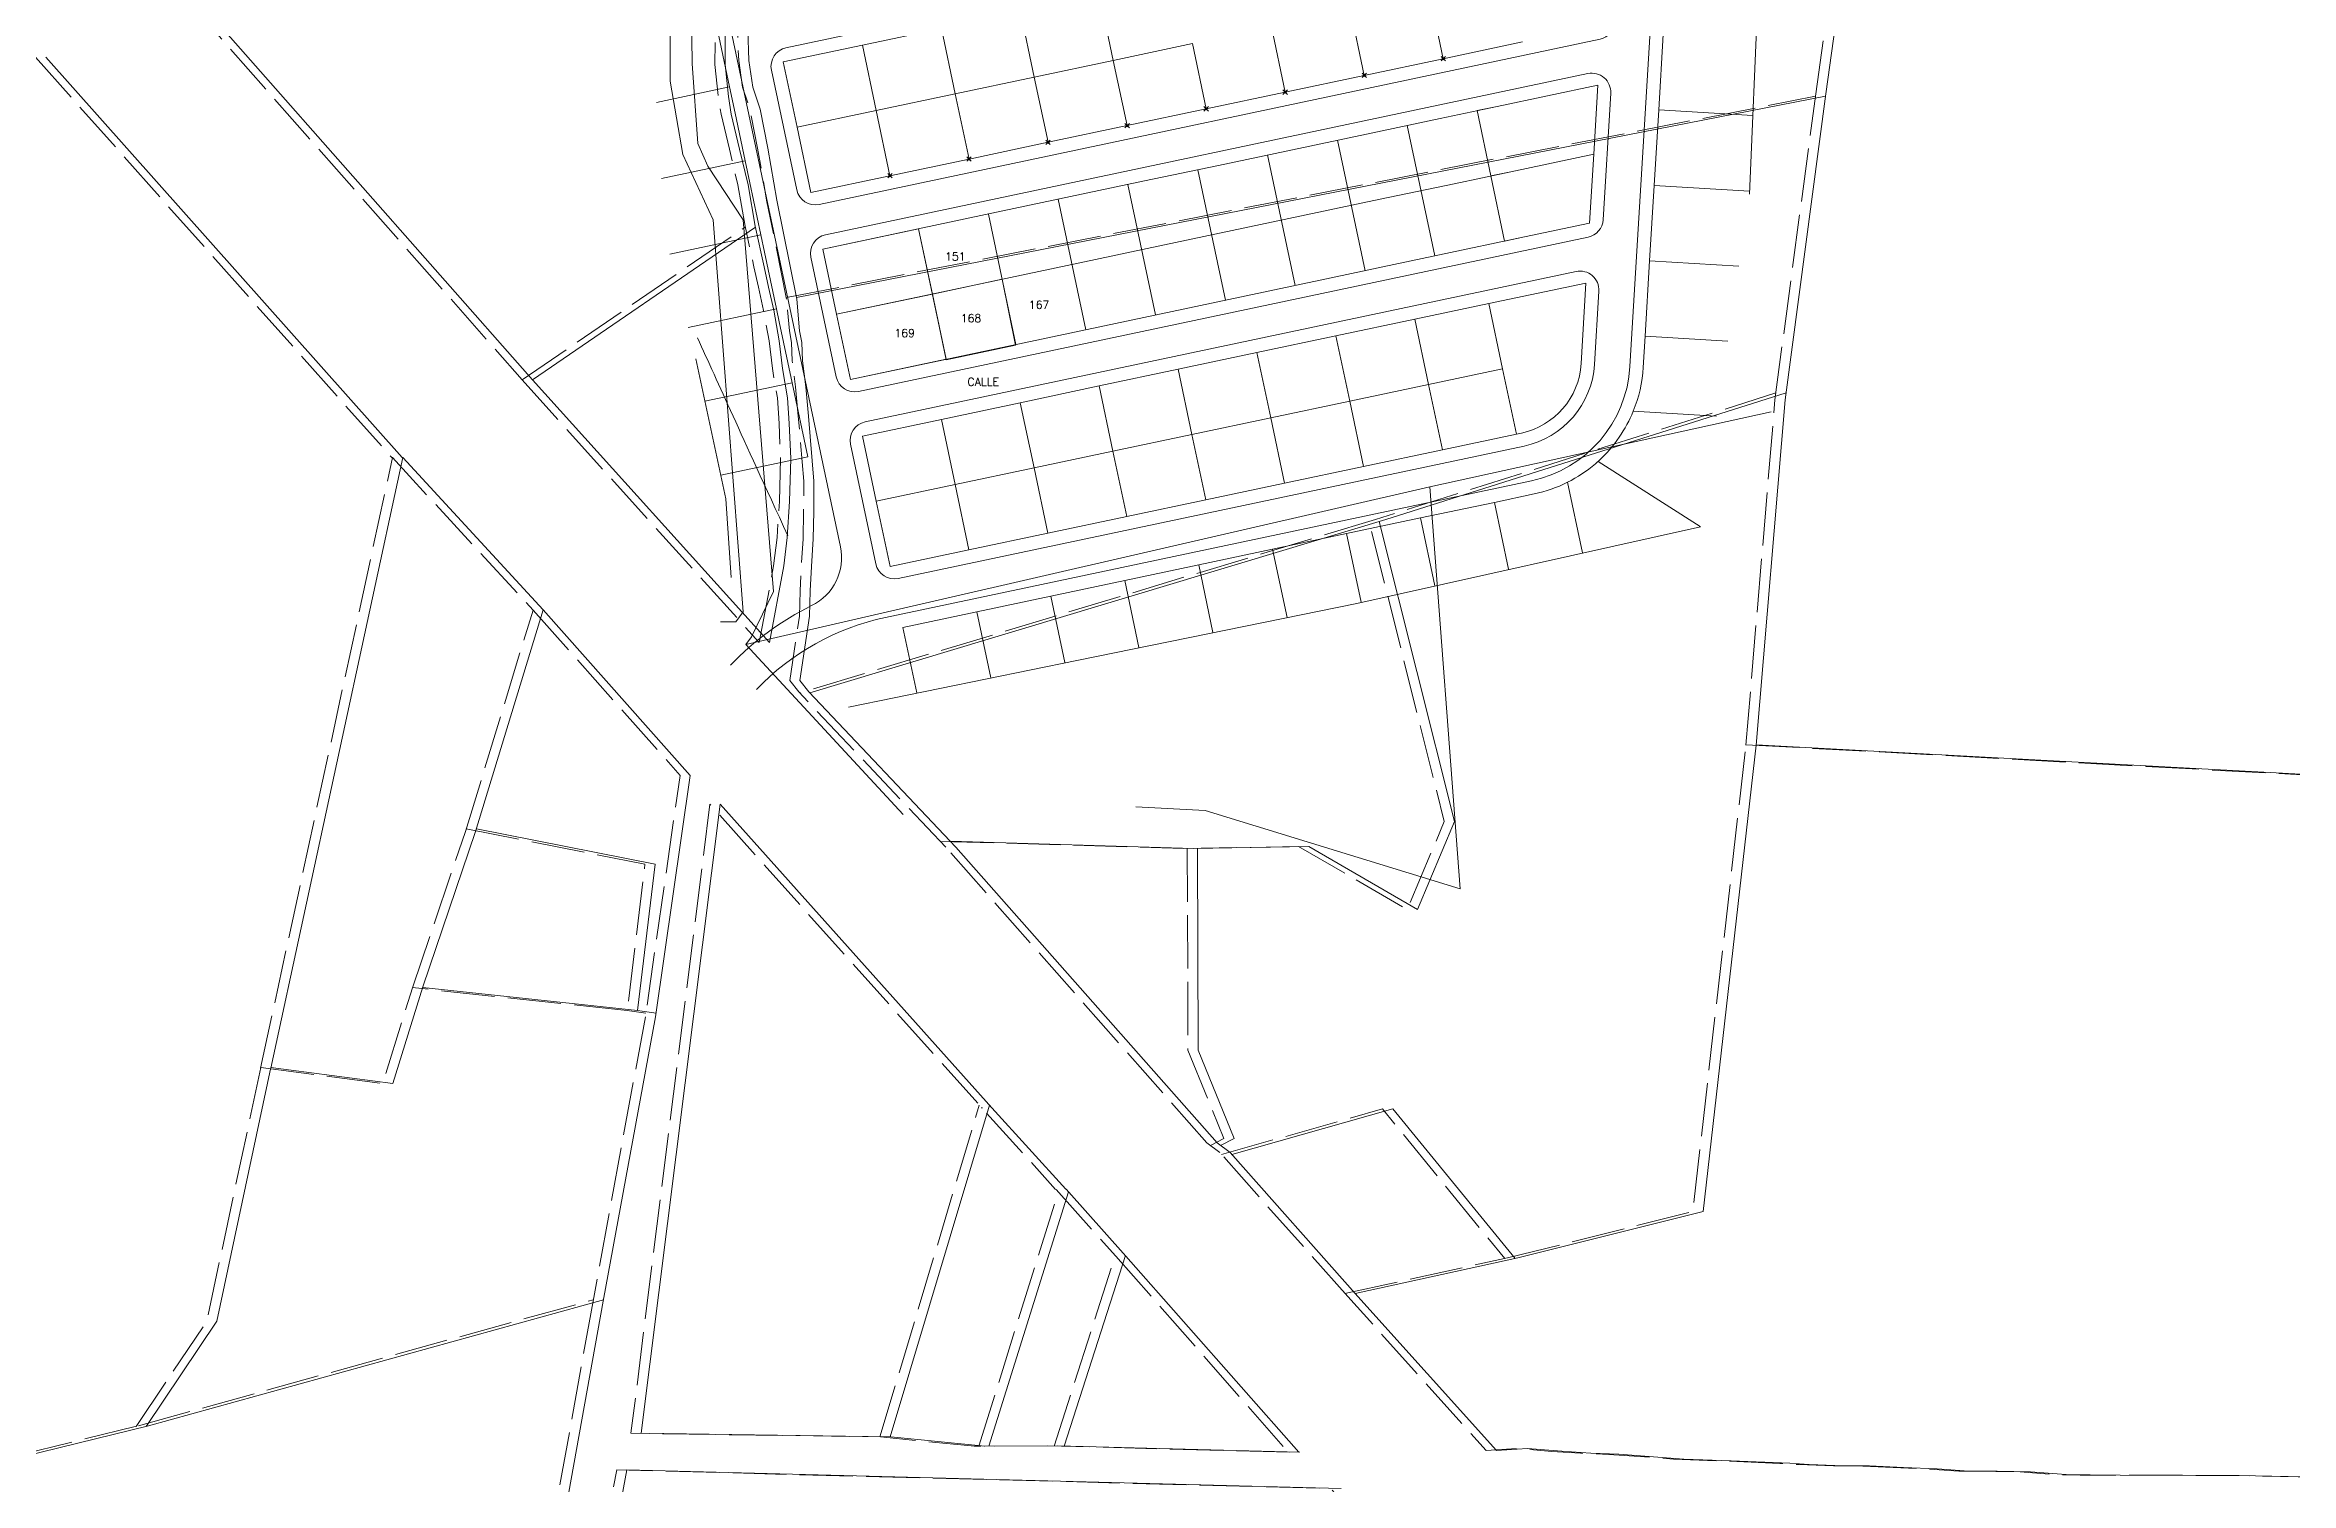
# Model space of a CAD drawing. Header units: millimetres. Extents: x 611548 to 616630, y 1316670 to 1320037.
# Drawn here: x 613822 to 614327, y 1317878 to 1318202 of the extents above; entities that cross this region are included whole.
import ezdxf
from ezdxf.enums import TextEntityAlignment as Align

# ---------------------------------------------------------------- set-up
doc = ezdxf.new("R2010")
doc.units = ezdxf.units.MM
doc.header["$PDMODE"] = 35
doc.header["$PDSIZE"] = 0.5
doc.linetypes.add('ACAD_ISO02W100', pattern=[15, 12, -3])
for name, color, linetype in [('2', 7, 'Continuous'), ('FONDO_MANAGUA', 8, 'ACAD_ISO02W100'), ('Level 22', 7, 'Continuous'), ('POLIGONALES', 2, 'Continuous')]:
    doc.layers.add(name, color=color, linetype=linetype)
doc.layers.add('Level 20', color=7, linetype='Continuous', lineweight=0)
doc.styles.add('ROMANT', font='ROMANT', dxfattribs={"height": 0.2})

msp = doc.modelspace()

# ---------------------------------------------------------------- linework, layer by layer
at = {"color": 1, "lineweight": 0}
msp.add_open_spline([(613968.64965, 1318136.02477), (613973.4803, 1318125.3176), (613978.31096, 1318114.61043), (613988.98765, 1318091.45504)], degree=3, dxfattribs=at)
at = {"layer": '2', "color": 1, "lineweight": 0}
for p, q in [((614222.43013, 1318190.90176), (614227.46713, 1318227.23076)), ((613990.91513, 1318145.05776), (614222.35313, 1318190.32676)), ((614213.25213, 1318122.05476), (614222.43013, 1318190.90176)), ((613931.49513, 1318126.53376), (613981.67813, 1318160.90976)), ((613931.49513, 1318126.53376), (613984.83413, 1318067.47376)), ((614213.46113, 1318123.62376), (614123.42213, 1318095.13476)), ((614206.71913, 1318044.43176), (614213.25213, 1318122.05476)), ((613872.68313, 1317971.78676), (613902.34113, 1318109.06276)), ((614123.42213, 1318095.13476), (613993.93613, 1318056.13676)), ((613918.74613, 1318024.97976), (613933.95013, 1318074.79876)), ((614026.75113, 1318021.47176), (613993.69513, 1318056.39176)), ((614206.72413, 1318044.49276), (614402.68413, 1318033.88776)), ((613906.89313, 1317990.03176), (613918.74613, 1318024.97976)), ((614025.51613, 1318022.77576), (614080.20413, 1318021.18176)), ((614085.50713, 1317954.95876), (614026.75113, 1318021.47176)), ((614080.20413, 1318021.18176), (614106.10713, 1318021.61076)), ((613955.14413, 1317984.73176), (613906.84613, 1317989.87976)), ((613959.20613, 1317983.32576), (613947.44313, 1317919.38476)), ((613955.14413, 1317984.73176), (613959.32213, 1317984.13076)), ((614011.95813, 1317888.85176), (614034.31713, 1317963.47676)), ((614088.42213, 1317952.78976), (614085.50713, 1317954.95876)), ((614117.16713, 1317920.42476), (614088.42213, 1317952.78976)), ((614034.19513, 1317886.75676), (614052.08013, 1317943.95876)), ((614051.58213, 1317944.51576), (614065.00513, 1317929.47976)), ((614051.13213, 1317886.78976), (614064.87213, 1317929.62776)), ((614065.00513, 1317929.47976), (614103.84313, 1317885.39976)), ((614116.54913, 1317921.12076), (614153.11913, 1317929.08376)), ((613845.17913, 1317891.33676), (613947.49913, 1317919.68676)), ((614104.13313, 1317885.39176), (614049.66713, 1317886.82876))]:
    msp.add_line(p, q, dxfattribs=at)
for points in [[(613981.63413, 1318161.11176), (613979.99913, 1318170.41976), (613978.11413, 1318178.43176), (613976.22813, 1318186.31576), (613975.60213, 1318190.25676), (613974.85813, 1318197.50276), (613974.87413, 1318204.49176), (613974.39113, 1318215.04076), (613973.52613, 1318224.82776), (613972.15213, 1318234.36276), (613970.52613, 1318244.91476), (613969.02313, 1318253.56076), (613966.76113, 1318263.35276), (613964.49113, 1318269.96776), (613961.08113, 1318277.60176), (613958.93613, 1318283.19976), (613956.28213, 1318288.29076), (613954.51413, 1318292.36276), (613953.37713, 1318294.78076), (613950.47113, 1318300.88976)], [(613785.64113, 1318290.08276), (613848.32613, 1318220.76176), (613848.45313, 1318220.76176), (613931.49513, 1318126.53376)], [(613990.98413, 1318144.71676), (613986.46613, 1318166.96876), (613984.46313, 1318178.66576), (613982.70613, 1318187.43976), (613981.06713, 1318192.40076), (613980.19213, 1318198.37576), (613979.95513, 1318205.23876), (613979.84613, 1318213.11776), (613979.35613, 1318220.36276), (613978.35913, 1318228.37176), (613977.99813, 1318236.63276), (613977.51613, 1318247.68976), (613977.02013, 1318252.51976), (613975.89113, 1318258.62276), (613975.01313, 1318263.19976), (613973.12513, 1318269.94076), (613971.10713, 1318275.53876), (613969.46713, 1318280.37276), (613966.81713, 1318286.98876)], [(613822.06513, 1318199.10976), (613902.21413, 1318109.06376), (613902.34113, 1318109.06276), (613933.95013, 1318074.79876)], [(613984.83413, 1318067.47376), (613988.04913, 1318084.74676), (613988.82613, 1318091.09776), (613989.35313, 1318099.22876), (613989.63013, 1318108.88576), (613989.26813, 1318116.76576), (613988.90013, 1318122.48476), (613987.77313, 1318129.09676), (613987.02613, 1318135.32576), (613985.77313, 1318142.19176), (613984.64213, 1318147.40476), (613983.63813, 1318151.98276), (613981.62813, 1318161.13876)], [(613993.69513, 1318056.39176), (613991.67013, 1318058.93876), (613993.86313, 1318073.41876), (613994.00313, 1318079.13676), (613994.27013, 1318084.60076), (613994.66613, 1318090.82576), (613994.80713, 1318096.92476), (613994.82313, 1318103.78676), (613993.58813, 1318118.40476), (613992.96913, 1318125.01476), (613992.22113, 1318130.86176), (613992.10413, 1318134.92876), (613991.60213, 1318137.59876), (613990.98413, 1318144.71676)], [(614106.10713, 1318021.61076), (614130.57813, 1318007.43076), (614138.87813, 1318027.22976), (614121.96513, 1318094.69576)], [(613933.95013, 1318074.79876), (613967.01913, 1318037.61076), (613959.20613, 1317983.32576)], [(614153.11913, 1317929.08376), (614194.79013, 1317939.50376), (614206.71913, 1318044.43176)], [(614049.66713, 1317886.82876), (614033.16113, 1317886.75176), (614033.28913, 1317886.75276), (614012.09013, 1317888.84976), (614012.09013, 1317888.84976), (613955.97213, 1317889.65576), (613973.70213, 1318031.16376), (614034.86513, 1317962.86476), (614034.86513, 1317962.86476), (614051.45513, 1317944.51576)], [(613918.92713, 1318025.57276), (613959.12113, 1318017.65976), (613955.14413, 1317984.73176)], [(614081.09313, 1318021.19676), (614081.23913, 1317975.81276), (614089.31813, 1317955.96376), (614086.28313, 1317954.38076)], [(613872.71613, 1317971.93476), (613900.13513, 1317968.29876), (613906.89313, 1317990.03176)], [(613844.66913, 1317891.21176), (613860.57413, 1317914.83476), (613872.70913, 1317971.90876)], [(614088.81513, 1317952.34676), (614125.01213, 1317962.58976), (614152.49913, 1317928.94876)], [(614337.48713, 1317879.72476), (614315.39613, 1317880.17276), (614288.60513, 1317880.25476), (614281.87613, 1317880.27476), (614277.43213, 1317880.28876), (614268.41913, 1317880.95176), (614260.92813, 1317881.10176), (614254.58013, 1317881.12076), (614247.47113, 1317881.65076), (614239.85413, 1317881.92776), (614232.23713, 1317882.33276), (614226.39613, 1317882.35076), (614218.65213, 1317882.62876), (614214.33513, 1317882.89576), (614201.13213, 1317883.44376), (614190.46813, 1317883.85776), (614175.86913, 1317884.91876), (614169.52113, 1317885.19276), (614163.04713, 1317885.59376), (614155.30313, 1317886.25276), (614148.31913, 1317885.76576), (614117.16713, 1317920.42476)], [(613947.44313, 1317919.38476), (613916.88213, 1317749.67776), (613885.52413, 1317757.10976), (613878.79513, 1317758.39276), (613870.66913, 1317760.06076), (613858.60813, 1317763.00676), (613848.07113, 1317765.31476), (613828.90113, 1317770.43476), (613811.76213, 1317774.40776), (613789.41413, 1317777.11776), (613777.60513, 1317778.53776), (613761.35313, 1317780.72776), (613749.79913, 1317782.40176), (613743.70413, 1317782.92176), (613735.70413, 1317784.07976), (613724.15013, 1317785.88076), (613712.72313, 1317787.93576), (613700.15413, 1317790.62876), (613692.79013, 1317792.04076), (613685.29913, 1317793.19876), (613670.31713, 1317795.76776)], [(613778.27813, 1317911.67476), (613780.90013, 1317875.55576), (613845.17913, 1317891.33676)], [(613949.43513, 1317863.62576), (613952.77813, 1317881.40576), (614113.38213, 1317877.23076)]]:
    msp.add_lwpolyline(points, dxfattribs=at)
at = {"layer": 'FONDO_MANAGUA', "color": 1, "lineweight": 0}
for p, q in [((614220.13625, 1318190.89471), (614225.17325, 1318227.22371)), ((613988.62125, 1318145.05071), (614220.05925, 1318190.31971)), ((614210.95825, 1318122.04771), (614220.13625, 1318190.89471)), ((613929.20125, 1318126.52671), (613979.38425, 1318160.90271)), ((613929.20125, 1318126.52671), (613982.54025, 1318067.46671)), ((614211.16725, 1318123.61671), (614121.12825, 1318095.12771)), ((614204.42525, 1318044.42471), (614210.95825, 1318122.04771)), ((613870.38925, 1317971.77971), (613900.04725, 1318109.05571)), ((614121.12825, 1318095.12771), (613991.64225, 1318056.12971)), ((613916.45225, 1318024.97271), (613931.65625, 1318074.79171)), ((614024.45725, 1318021.46471), (613991.40125, 1318056.38471)), ((614204.43025, 1318044.48571), (614400.39025, 1318033.88071)), ((613904.59925, 1317990.02471), (613916.45225, 1318024.97271)), ((614023.22225, 1318022.76871), (614077.91025, 1318021.17471)), ((614083.21325, 1317954.95171), (614024.45725, 1318021.46471)), ((614077.91025, 1318021.17471), (614103.81325, 1318021.60371)), ((613952.85025, 1317984.72471), (613904.55225, 1317989.87271)), ((613956.91225, 1317983.31871), (613945.14925, 1317919.37771)), ((613952.85025, 1317984.72471), (613957.02825, 1317984.12371)), ((614009.66425, 1317888.84471), (614032.02325, 1317963.46971)), ((614086.12825, 1317952.78271), (614083.21325, 1317954.95171)), ((614114.87325, 1317920.41771), (614086.12825, 1317952.78271)), ((614031.90125, 1317886.74971), (614049.78625, 1317943.95171)), ((614049.28825, 1317944.50871), (614062.71125, 1317929.47271)), ((614048.83825, 1317886.78271), (614062.57825, 1317929.62071)), ((614062.71125, 1317929.47271), (614101.54925, 1317885.39271)), ((614114.25525, 1317921.11371), (614150.82525, 1317929.07671)), ((613842.88525, 1317891.32971), (613945.20525, 1317919.67971)), ((614101.83925, 1317885.38471), (614047.37325, 1317886.82171))]:
    msp.add_line(p, q, dxfattribs=at)
at = {"layer": 'FONDO_MANAGUA', "color": 1, "lineweight": 0, "flags": 128}
for points in [[(613979.34025, 1318161.10471), (613977.70525, 1318170.41271), (613975.82025, 1318178.42471), (613973.93425, 1318186.30871), (613973.30825, 1318190.24971), (613972.56425, 1318197.49571), (613972.58025, 1318204.48471), (613972.09725, 1318215.03371), (613971.23225, 1318224.82071), (613969.85825, 1318234.35571), (613968.23225, 1318244.90771), (613966.72925, 1318253.55371), (613964.46725, 1318263.34571), (613962.19725, 1318269.96071), (613958.78725, 1318277.59471), (613956.64225, 1318283.19271), (613953.98825, 1318288.28371), (613952.22025, 1318292.35571), (613951.08325, 1318294.77371), (613948.17725, 1318300.88271)], [(613783.34725, 1318290.07571), (613846.03225, 1318220.75471), (613846.15925, 1318220.75471), (613929.20125, 1318126.52671)], [(613988.69025, 1318144.70971), (613984.17225, 1318166.96171), (613982.16925, 1318178.65871), (613980.41225, 1318187.43271), (613978.77325, 1318192.39371), (613977.89825, 1318198.36871), (613977.66125, 1318205.23171), (613977.55225, 1318213.11071), (613977.06225, 1318220.35571), (613976.06525, 1318228.36471), (613975.70425, 1318236.62571), (613975.22225, 1318247.68271), (613974.72625, 1318252.51271), (613973.59725, 1318258.61571), (613972.71925, 1318263.19271), (613970.83125, 1318269.93371), (613968.81325, 1318275.53171), (613967.17325, 1318280.36571), (613964.52325, 1318286.98171)], [(613819.77125, 1318199.10271), (613899.92025, 1318109.05671), (613900.04725, 1318109.05571), (613931.65625, 1318074.79171)], [(613982.54025, 1318067.46671), (613985.75525, 1318084.73971), (613986.53225, 1318091.09071), (613987.05925, 1318099.22171), (613987.33625, 1318108.87871), (613986.97425, 1318116.75871), (613986.60625, 1318122.47771), (613985.47925, 1318129.08971), (613984.73225, 1318135.31871), (613983.47925, 1318142.18471), (613982.34825, 1318147.39771), (613981.34425, 1318151.97571), (613979.33425, 1318161.13171)], [(613991.40125, 1318056.38471), (613989.37625, 1318058.93171), (613991.56925, 1318073.41171), (613991.70925, 1318079.12971), (613991.97625, 1318084.59371), (613992.37225, 1318090.81871), (613992.51325, 1318096.91771), (613992.52925, 1318103.77971), (613991.29425, 1318118.39771), (613990.67525, 1318125.00771), (613989.92725, 1318130.85471), (613989.81025, 1318134.92171), (613989.30825, 1318137.59171), (613988.69025, 1318144.70971)], [(614103.81325, 1318021.60371), (614128.28425, 1318007.42371), (614136.58425, 1318027.22271), (614119.67125, 1318094.68871)], [(613931.65625, 1318074.79171), (613964.72525, 1318037.60371), (613956.91225, 1317983.31871)], [(614150.82525, 1317929.07671), (614192.49625, 1317939.49671), (614204.42525, 1318044.42471)], [(614047.37325, 1317886.82171), (614030.86725, 1317886.74471), (614030.99525, 1317886.74571), (614009.79625, 1317888.84271), (614009.79625, 1317888.84271), (613953.67825, 1317889.64871), (613971.40825, 1318031.15671), (614032.57125, 1317962.85771), (614032.57125, 1317962.85771), (614049.16125, 1317944.50871)], [(613916.63325, 1318025.56571), (613956.82725, 1318017.65271), (613952.85025, 1317984.72471)], [(614078.79925, 1318021.18971), (614078.94525, 1317975.80571), (614087.02425, 1317955.95671), (614083.98925, 1317954.37371)], [(613870.42225, 1317971.92771), (613897.84125, 1317968.29171), (613904.59925, 1317990.02471)], [(613842.37525, 1317891.20471), (613858.28025, 1317914.82771), (613870.41525, 1317971.90171)], [(614086.52125, 1317952.33971), (614122.71825, 1317962.58271), (614150.20525, 1317928.94171)], [(614362.62025, 1317880.52271), (614353.47725, 1317880.16971), (614340.39825, 1317879.57471), (614335.19325, 1317879.71771), (614313.10225, 1317880.16571), (614286.31125, 1317880.24771), (614279.58225, 1317880.26771), (614275.13825, 1317880.28171), (614266.12525, 1317880.94471), (614258.63425, 1317881.09471), (614252.28625, 1317881.11371), (614245.17725, 1317881.64371), (614237.56025, 1317881.92071), (614229.94325, 1317882.32571), (614224.10225, 1317882.34371), (614216.35825, 1317882.62171), (614212.04125, 1317882.88871), (614198.83825, 1317883.43671), (614188.17425, 1317883.85071), (614173.57525, 1317884.91171), (614167.22725, 1317885.18571), (614160.75325, 1317885.58671), (614153.00925, 1317886.24571), (614146.02525, 1317885.75871), (614114.87325, 1317920.41771)], [(613945.14925, 1317919.37771), (613914.58825, 1317749.67071), (613883.23025, 1317757.10271), (613876.50125, 1317758.38571), (613868.37525, 1317760.05371), (613856.31425, 1317762.99971), (613845.77725, 1317765.30771), (613826.60725, 1317770.42771), (613809.46825, 1317774.40071), (613787.12025, 1317777.11071), (613775.31125, 1317778.53071), (613759.05925, 1317780.72071), (613747.50525, 1317782.39471), (613741.41025, 1317782.91471), (613733.41025, 1317784.07271), (613721.85625, 1317785.87371), (613710.42925, 1317787.92871), (613697.86025, 1317790.62171), (613690.49625, 1317792.03371), (613683.00525, 1317793.19171), (613668.02325, 1317795.76071)], [(613775.98425, 1317911.66771), (613778.60625, 1317875.54871), (613842.88525, 1317891.32971)], [(614005.19263, 1317580.77666), (614006.67825, 1317591.36771), (614006.55825, 1317594.41871), (614006.58125, 1317604.07571), (614006.60225, 1317612.97071), (614009.56325, 1317629.86371), (614010.46625, 1317635.83271), (614010.73325, 1317641.55071), (614009.99625, 1317651.84571), (614009.90125, 1317665.44371), (614010.16625, 1317670.27171), (614010.43125, 1317674.84571), (614010.56925, 1317679.41971), (614010.57825, 1317683.35871), (614010.33625, 1317688.31571), (614009.20325, 1317692.51271), (614008.19525, 1317695.56571), (614007.18225, 1317696.96671), (614006.67625, 1317697.73071), (613994.00125, 1317706.79171), (613987.40625, 1317710.11571), (613984.61625, 1317711.14071), (613978.27425, 1317713.95571), (613973.45425, 1317715.87671), (613968.38025, 1317717.92471), (613961.66025, 1317721.88471), (613952.40425, 1317727.25071), (613948.22025, 1317729.80471), (613945.30325, 1317731.33871), (613941.88225, 1317734.01771), (613939.72725, 1317735.54871), (613936.43225, 1317738.35471), (613932.63025, 1317741.41571), (613931.87225, 1317742.81571), (613929.08625, 1317745.74771), (613927.18925, 1317749.05671), (613926.43325, 1317751.72771), (613926.82525, 1317756.17471), (613928.36425, 1317762.65071), (613929.77525, 1317768.74571), (613931.69725, 1317776.23771), (613933.62025, 1317783.72871), (613935.03125, 1317789.95171), (613935.93525, 1317796.30271), (613937.21825, 1317802.14371), (613938.76625, 1317812.30571), (613939.67125, 1317819.03771), (613940.31725, 1317823.99171), (613941.09425, 1317830.08871), (613947.14125, 1317863.61871), (613950.48425, 1317881.39871), (614111.08825, 1317877.22371), (614127.93025, 1317857.98371)]]:
    msp.add_lwpolyline(points, dxfattribs=at)
at = {"layer": 'Level 20', "color": 1, "lineweight": 0}
for p, q in [((613952.89456, 1318315.40113), (614000.77203, 1318089.0349)), ((613975.84114, 1318192.413), (613955.97726, 1318286.33006)), ((614178.35021, 1318129.54761), (614187.78108, 1318286.86195)), ((614205.20058, 1318168.3386), (614207.72519, 1318227.64653)), ((614205.20058, 1318168.3386), (614207.72519, 1318227.64653)), ((614062.15625, 1318198.40517), (614059.05275, 1318213.07859)), ((614136.37509, 1318198.77296), (614133.2716, 1318213.44638)), ((614044.37741, 1318194.64486), (614041.27392, 1318209.31828)), ((614118.59625, 1318195.01266), (614115.49276, 1318209.68608)), ((614023.49508, 1318205.55798), (614005.71624, 1318201.79768)), ((614026.59857, 1318190.88456), (614023.49508, 1318205.55798)), ((614100.81742, 1318191.25235), (614097.71392, 1318205.92577)), ((614185.83199, 1318204.22387), (614184.81481, 1318187.25657)), ((614005.71624, 1318201.79768), (613987.9374, 1318198.03737)), ((613987.9374, 1318198.03737), (613991.0409, 1318183.36395)), ((614008.81973, 1318187.12426), (614005.71624, 1318201.79768)), ((614062.15625, 1318198.40517), (614044.37741, 1318194.64486)), ((614062.15625, 1318198.40517), (614079.93508, 1318202.16547)), ((614065.25974, 1318183.73175), (614062.15625, 1318198.40517)), ((614083.03858, 1318187.49205), (614079.93508, 1318202.16547)), ((614118.59625, 1318195.01266), (614136.37509, 1318198.77296)), ((614136.37509, 1318198.77296), (614154.15393, 1318202.53326)), ((614026.59857, 1318190.88456), (614044.37741, 1318194.64486)), ((614047.4809, 1318179.97144), (614044.37741, 1318194.64486)), ((614100.81742, 1318191.25235), (614118.59625, 1318195.01266)), ((614171.12606, 1318192.8371), (614148.45943, 1318188.043)), ((614170.19525, 1318177.3104), (614171.12606, 1318192.8371)), ((613975.84114, 1318192.413), (613959.42037, 1318188.93993)), ((613977.08253, 1318186.54363), (613975.84114, 1318192.413)), ((614026.59857, 1318190.88456), (614008.81973, 1318187.12426)), ((614029.70207, 1318176.21114), (614026.59857, 1318190.88456)), ((614083.03858, 1318187.49205), (614100.81742, 1318191.25235)), ((614148.45943, 1318188.043), (614135.69356, 1318185.34297)), ((613979.35843, 1318175.78312), (613977.08253, 1318186.54363)), ((613991.0409, 1318183.36395), (614008.81973, 1318187.12426)), ((613991.0409, 1318183.36395), (613994.14439, 1318168.69053)), ((614011.92323, 1318172.45084), (614008.81973, 1318187.12426)), ((614047.4809, 1318179.97144), (614065.25974, 1318183.73175)), ((614065.25974, 1318183.73175), (614083.03858, 1318187.49205)), ((614135.69356, 1318185.34297), (614119.06368, 1318181.82567)), ((614128.25902, 1318183.77053), (614134.46601, 1318154.42369)), ((614143.95958, 1318187.09127), (614150.16657, 1318157.74443)), ((614184.81481, 1318187.25657), (614183.79763, 1318170.28926)), ((614184.81481, 1318187.25657), (614205.95193, 1318185.98941)), ((614029.70207, 1318176.21114), (614047.4809, 1318179.97144)), ((614102.4338, 1318178.30838), (614085.80393, 1318174.79109)), ((614119.06368, 1318181.82567), (614102.4338, 1318178.30838)), ((614112.55846, 1318180.44979), (614118.76545, 1318151.10295)), ((613960.56219, 1318171.80763), (613979.35843, 1318175.78312)), ((613979.35843, 1318175.78312), (613960.56219, 1318171.80763)), ((613980.39293, 1318170.89198), (613979.35843, 1318175.78312)), ((614011.92323, 1318172.45084), (614029.70207, 1318176.21114)), ((614085.80393, 1318174.79109), (614069.17405, 1318171.27379)), ((614081.15734, 1318173.80831), (614087.36433, 1318144.46147)), ((614096.8579, 1318177.12905), (614103.06489, 1318147.78221)), ((614151.56293, 1318173.36958), (614138.79705, 1318170.66954)), ((614151.56293, 1318173.36958), (614170.19525, 1318177.3104)), ((613982.87572, 1318159.15324), (613980.39293, 1318170.89198)), ((613994.14439, 1318168.69053), (614011.92323, 1318172.45084)), ((614052.54417, 1318167.7565), (614035.9143, 1318164.23921)), ((614069.17405, 1318171.27379), (614052.54417, 1318167.7565)), ((614065.45678, 1318170.48757), (614071.66377, 1318141.14073)), ((614122.16717, 1318167.15225), (614138.79705, 1318170.66954)), ((614183.79763, 1318170.28926), (614182.78045, 1318153.32195)), ((614183.79763, 1318170.28926), (614205.22892, 1318169.00447)), ((614035.9143, 1318164.23921), (614019.28442, 1318160.72191)), ((614034.05566, 1318163.8461), (614040.26265, 1318134.49926)), ((614049.75622, 1318167.16684), (614055.96321, 1318137.81999)), ((614088.90742, 1318160.11767), (614105.5373, 1318163.63496)), ((614122.16717, 1318167.15225), (614105.5373, 1318163.63496)), ((613962.42508, 1318154.82784), (613982.87572, 1318159.15324)), ((613982.87572, 1318159.15324), (613962.42508, 1318154.82784)), ((613983.70332, 1318155.24033), (613982.87572, 1318159.15324)), ((614019.28442, 1318160.72191), (613996.83408, 1318155.97357)), ((614018.3551, 1318160.52536), (614024.56209, 1318131.17852)), ((614088.90742, 1318160.11767), (614072.27754, 1318156.60037)), ((614141.90054, 1318155.99612), (614154.66642, 1318158.69616)), ((613986.39302, 1318142.52336), (613983.70332, 1318155.24033)), ((613996.83408, 1318155.97357), (613999.93758, 1318141.30015)), ((614055.64767, 1318153.08308), (614039.01779, 1318149.56579)), ((614055.64767, 1318153.08308), (614072.27754, 1318156.60037)), ((614108.64079, 1318148.96154), (614125.27067, 1318152.47883)), ((614125.27067, 1318152.47883), (614141.90054, 1318155.99612)), ((614182.78045, 1318153.32195), (614181.76328, 1318136.35465)), ((614182.78045, 1318153.32195), (614202.81481, 1318152.12091)), ((614022.38791, 1318146.04849), (614039.01779, 1318149.56579)), ((614092.01091, 1318145.44424), (614108.64079, 1318148.96154)), ((614168.45773, 1318148.32724), (614146.59561, 1318143.7033)), ((614167.37136, 1318130.20578), (614168.45773, 1318148.32724)), ((613966.54061, 1318138.32449), (613986.39302, 1318142.52336)), ((613986.39302, 1318142.52336), (613966.54061, 1318138.32449)), ((613987.01371, 1318139.58868), (613986.39302, 1318142.52336)), ((613999.93758, 1318141.30015), (614022.38791, 1318146.04849)), ((614075.38104, 1318141.92695), (614092.01091, 1318145.44424)), ((614146.59561, 1318143.7033), (614129.96641, 1318140.18615)), ((614149.6991, 1318129.02988), (614146.59561, 1318143.7033)), ((613989.91031, 1318125.89349), (613987.01371, 1318139.58868)), ((613999.93758, 1318141.30015), (614003.04107, 1318126.62673)), ((614042.12128, 1318134.89237), (614058.75116, 1318138.40966)), ((614058.75116, 1318138.40966), (614075.38104, 1318141.92695)), ((614129.96641, 1318140.18615), (614112.21846, 1318136.43238)), ((614133.0699, 1318125.51273), (614129.96641, 1318140.18615)), ((614025.49141, 1318131.37507), (614042.12128, 1318134.89237)), ((614094.47051, 1318132.67861), (614076.72256, 1318128.92484)), ((614112.21846, 1318136.43238), (614094.47051, 1318132.67861)), ((614097.57401, 1318118.00519), (614094.47051, 1318132.67861)), ((614112.21846, 1318136.43238), (614115.32196, 1318121.75896)), ((614181.76328, 1318136.35465), (614181.34444, 1318129.36811)), ((614200.3317, 1318135.24148), (614181.76328, 1318136.35465)), ((613968.25011, 1318131.2599), (613975.02572, 1318099.76318)), ((614003.04107, 1318126.62673), (614025.49141, 1318131.37507)), ((614076.72256, 1318128.92484), (614058.97461, 1318125.17107)), ((614079.82606, 1318114.25142), (614076.72256, 1318128.92484)), ((614133.0699, 1318125.51273), (614149.6991, 1318129.02988)), ((614152.80259, 1318114.35646), (614149.6991, 1318129.02988)), ((613970.29936, 1318121.74568), (613989.91031, 1318125.89349)), ((613989.91031, 1318125.89349), (613970.29936, 1318121.74568)), ((613993.4276, 1318109.26361), (613989.91031, 1318125.89349)), ((614058.97461, 1318125.17107), (614041.22667, 1318121.4173)), ((614062.07811, 1318110.49765), (614058.97461, 1318125.17107)), ((614133.0699, 1318125.51273), (614115.32196, 1318121.75896)), ((614136.1734, 1318110.83931), (614133.0699, 1318125.51273)), ((614023.47872, 1318117.66353), (614005.73077, 1318113.90976)), ((614041.22667, 1318121.4173), (614023.47872, 1318117.66353)), ((614026.58221, 1318102.99011), (614023.47872, 1318117.66353)), ((614044.33016, 1318106.74388), (614041.22667, 1318121.4173)), ((614097.57401, 1318118.00519), (614079.82606, 1318114.25142)), ((614097.57401, 1318118.00519), (614115.32196, 1318121.75896)), ((614100.6775, 1318103.33177), (614097.57401, 1318118.00519)), ((614115.32196, 1318121.75896), (614118.42545, 1318107.08554)), ((614179.09209, 1318119.4865), (614197.8486, 1318118.36206)), ((614005.73077, 1318113.90976), (614008.83426, 1318099.23634)), ((614062.07811, 1318110.49765), (614079.82606, 1318114.25142)), ((614082.92955, 1318099.578), (614079.82606, 1318114.25142)), ((614136.1734, 1318110.83931), (614152.80259, 1318114.35646)), ((614152.80259, 1318114.35646), (614153.92135, 1318114.59308)), ((613973.87417, 1318105.12797), (613993.4276, 1318109.26361)), ((614062.07811, 1318110.49765), (614044.33016, 1318106.74388)), ((614065.1816, 1318095.82423), (614062.07811, 1318110.49765)), ((614100.6775, 1318103.33177), (614118.42545, 1318107.08554)), ((614118.42545, 1318107.08554), (614136.1734, 1318110.83931)), ((614171.18242, 1318108.2228), (614194.10994, 1318093.54737)), ((614026.58221, 1318102.99011), (614008.83426, 1318099.23634)), ((614156.19724, 1318103.83257), (614010.89638, 1318073.1008)), ((614026.58221, 1318102.99011), (614044.33016, 1318106.74388)), ((614029.6857, 1318088.31669), (614026.58221, 1318102.99011)), ((614047.43365, 1318092.07046), (614044.33016, 1318106.74388)), ((614082.92955, 1318099.578), (614100.6775, 1318103.33177)), ((614164.29385, 1318103.51337), (614167.64988, 1318087.64596)), ((613975.02572, 1318099.76318), (613976.22975, 1318082.10419)), ((614008.83426, 1318099.23634), (614011.93775, 1318084.56292)), ((614065.1816, 1318095.82423), (614082.92955, 1318099.578)), ((614147.87336, 1318099.00607), (614131.24349, 1318095.48878)), ((614156.81794, 1318100.89789), (614147.87336, 1318099.00607)), ((614151.05872, 1318083.94562), (614147.87336, 1318099.00607)), ((614029.6857, 1318088.31669), (614047.43365, 1318092.07046)), ((614047.43365, 1318092.07046), (614065.1816, 1318095.82423)), ((614114.61361, 1318091.97149), (614097.98373, 1318088.45419)), ((614131.24349, 1318095.48878), (614114.61361, 1318091.97149)), ((614114.61361, 1318091.97149), (614117.88016, 1318076.52712)), ((614116.93131, 1318076.24103), (614194.21783, 1318093.47831)), ((614131.24349, 1318095.48878), (614134.46756, 1318080.24528)), ((614011.93775, 1318084.56292), (614029.6857, 1318088.31669)), ((614097.98373, 1318088.45419), (614081.35386, 1318084.9369)), ((614097.98373, 1318088.45419), (614101.22401, 1318073.13404)), ((614081.35386, 1318084.9369), (614064.72398, 1318081.41961)), ((614084.56787, 1318069.74095), (614081.35386, 1318084.9369)), ((614048.0941, 1318077.90231), (614031.46423, 1318074.38502)), ((614064.72398, 1318081.41961), (614048.0941, 1318077.90231)), ((614048.0941, 1318077.90231), (614051.25557, 1318062.95479)), ((614064.72398, 1318081.41961), (614067.91172, 1318066.34787)), ((614031.46423, 1318074.38502), (614014.83435, 1318070.86773)), ((614031.46423, 1318074.38502), (614034.59942, 1318059.5617)), ((614116.93131, 1318076.24103), (614053.9873, 1318063.41848)), ((614014.83435, 1318070.86773), (614017.94328, 1318056.16862)), ((614002.58715, 1318052.94757), (614053.9873, 1318063.41848))]:
    msp.add_line(p, q, dxfattribs=at)
at = {"layer": 'Level 20', "color": 1, "lineweight": 0, "flags": 128}
for points in [[(613990.95108, 1318169.29262), (613985.26134, 1318196.19389, -0.414213562), (613988.53949, 1318201.23068), (614171.56934, 1318239.94231, -0.495170621), (614176.69049, 1318235.53055), (614174.984, 1318207.06494, -0.33763998), (614171.6215, 1318203.16177), (613995.98787, 1318166.01447, -0.414213562)], [(613997.43617, 1318159.16688), (614168.90101, 1318195.43245, -0.495170621), (614174.02216, 1318191.02069), (614172.31567, 1318162.55508, -0.33763998), (614168.95317, 1318158.65191), (614004.88456, 1318123.95067, -0.414213562), (613999.84776, 1318127.22881), (613994.15802, 1318154.13008, -0.414213562)], [(614003.05471, 1318112.06628), (614008.74445, 1318085.16501, 0.414213562), (614013.78124, 1318081.88686), (614154.54205, 1318111.6584, 0.33763998), (614170.36559, 1318130.02628), (614171.35383, 1318146.51083, 0.495170621), (614166.23268, 1318150.9226), (614006.33285, 1318117.10307, 0.414213562)]]:
    msp.add_lwpolyline(points, format="xyb", close=True, dxfattribs=at)
for points in [[(614171.12606, 1318192.8371), (614148.45943, 1318188.043), (614143.95958, 1318187.09127), (614147.06308, 1318172.41785), (614151.56293, 1318173.36958), (614170.19525, 1318177.3104)], [(614170.19525, 1318177.3104), (614151.56293, 1318173.36958), (614147.06308, 1318172.41785), (614150.16657, 1318157.74443), (614154.66642, 1318158.69616), (614169.26443, 1318161.78371)], [(614018.3551, 1318160.52536), (613996.83408, 1318155.97357), (613999.93758, 1318141.30015), (614021.4586, 1318145.85194)], [(614021.4586, 1318145.85194), (613999.93758, 1318141.30015), (614003.04107, 1318126.62673), (614024.56209, 1318131.17852)]]:
    msp.add_lwpolyline(points, close=True, dxfattribs=at)
at = {"layer": 'Level 20', "color": 1, "lineweight": 0}
for centre, radius, start, end in [((614150.40405, 1318131.22296), 16.99777, 281.9423123, 356.5692666), ((614150.40405, 1318131.22296), 16.99777, 281.9423123, 356.5692666), ((614150.40405, 1318131.22296), 27.99633, 281.9423123, 356.5692666), ((614150.40405, 1318131.22296), 30.99593, 337.7502032, 356.5692666), ((614150.40405, 1318131.22296), 30.99593, 325.4963156, 337.7502032), ((614150.40405, 1318131.22296), 30.99593, 312.0946794, 325.4963156), ((614150.40405, 1318131.22296), 30.99593, 296.6229197, 310.5778931), ((614150.40405, 1318131.22296), 30.99593, 310.5778931, 312.0946794), ((614150.40405, 1318131.22296), 30.99593, 281.9423123, 296.6229197), ((613989.03329, 1318086.55211), 11.99843, 296.1155173, 11.9423123), ((614022.48276, 1318018.32002), 63.9916, 116.1155173, 136.4684354), ((614022.48276, 1318018.32002), 55.99265, 101.9423123, 136.4684354)]:
    msp.add_arc(centre, radius, start, end, dxfattribs=at)
for p in [(614136.37509, 1318198.77296), (614118.59625, 1318195.01266), (614083.03858, 1318187.49205), (614100.81742, 1318191.25235), (614065.25974, 1318183.73175), (614047.4809, 1318179.97144), (614011.92323, 1318172.45084), (614029.70207, 1318176.21114)]:
    msp.add_point(p, dxfattribs=at)
at = {"layer": 'Level 22', "color": 1, "lineweight": 0}
msp.add_line((613979.51399, 1318067.01249), (614014.92999, 1318028.82349), dxfattribs=at)
at = {"layer": 'Level 22', "color": 1, "lineweight": 0, "flags": 128}
for points in [[(613944.43399, 1318306.29249), (613952.97199, 1318291.75549), (613956.38099, 1318283.79649), (613959.78899, 1318273.56349), (613962.50499, 1318240.89449), (613962.50499, 1318193.70849), (613965.34599, 1318177.22149), (613972.12799, 1318162.52249)], [(613966.85799, 1318243.18049), (613967.42599, 1318197.69949), (613968.71299, 1318179.72949), (613970.98599, 1318174.61349), (613978.94599, 1318162.52249)], [(613972.12799, 1318162.52249), (613978.94599, 1318074.40349), (613977.24099, 1318072.12949), (613973.83299, 1318072.12949)], [(613978.94599, 1318162.52249), (613985.76299, 1318078.95149)], [(614210.07999, 1318119.36749), (614133.37199, 1318102.50749)], [(614133.37199, 1318102.50749), (613979.51399, 1318067.01249)], [(614133.37199, 1318102.50749), (614140.19899, 1318012.07349), (614082.81899, 1318029.69749), (614067.19599, 1318030.55049)], [(613985.76299, 1318078.95149), (613980.77899, 1318068.78549), (613979.51399, 1318067.01249)]]:
    msp.add_lwpolyline(points, dxfattribs=at)
at = {"layer": 'POLIGONALES', "color": 1, "lineweight": 0}
msp.add_lwpolyline([(614037.16122, 1318149.17311), (614021.4586, 1318145.85194), (614024.58112, 1318131.08854), (614040.15894, 1318134.32265)], close=True, dxfattribs=at)

# ---------------------------------------------------------------- texts
at = {"layer": 'Level 20', "color": 1, "lineweight": 0, "style": 'ROMANT'}
for s, p in [('151', (614026.62975, 1318154.29579)), ('167', (614045.45758, 1318143.42988)), ('169', (614015.22702, 1318137.06933)), ('168', (614030.15813, 1318140.42067)), ('CALLE', (614032.9057, 1318126.11506))]:
    msp.add_text(s, height=1.799273, rotation=0.0542331, dxfattribs=at).set_placement(p, align=Align.MIDDLE_CENTER)

doc.saveas('drawing.dxf')
